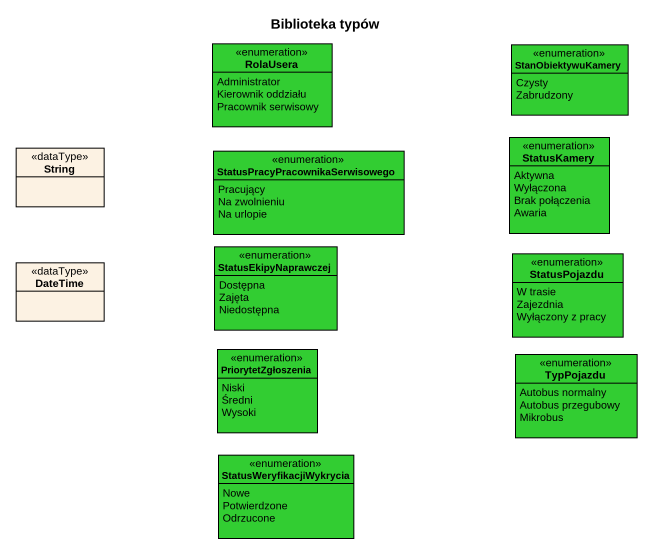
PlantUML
@startuml
title Biblioteka typów
hide circle
hide empty members
enum RolaUsera #32CD32 {
  Administrator
  Kierownik oddziału
  Pracownik serwisowy
}
enum StanObiektywuKamery #32CD32 {
  Czysty
  Zabrudzony
}
class String <<dataType>>
enum "StatusPracyPracownikaSerwisowego" as StatusPracyPracownikaSerwiso #32CD32 {
  Pracujący
  Na zwolnieniu
  Na urlopie
}
enum StatusKamery #32CD32 {
  Aktywna
  Wyłączona
  Brak połączenia
  Awaria
}
class DateTime <<dataType>>
enum StatusEkipyNaprawczej #32CD32 {
  Dostępna
  Zajęta
  Niedostępna
}
enum StatusPojazdu #32CD32 {
  W trasie
  Zajezdnia
  Wyłączony z pracy
}
enum PriorytetZgłoszenia #32CD32 {
  Niski
  Średni
  Wysoki
}
enum TypPojazdu #32CD32 {
  Autobus normalny
  Autobus przegubowy
  Mikrobus
}
enum StatusWeryfikacjiWykrycia #32CD32 {
  Nowe
  Potwierdzone
  Odrzucone
}
@enduml
